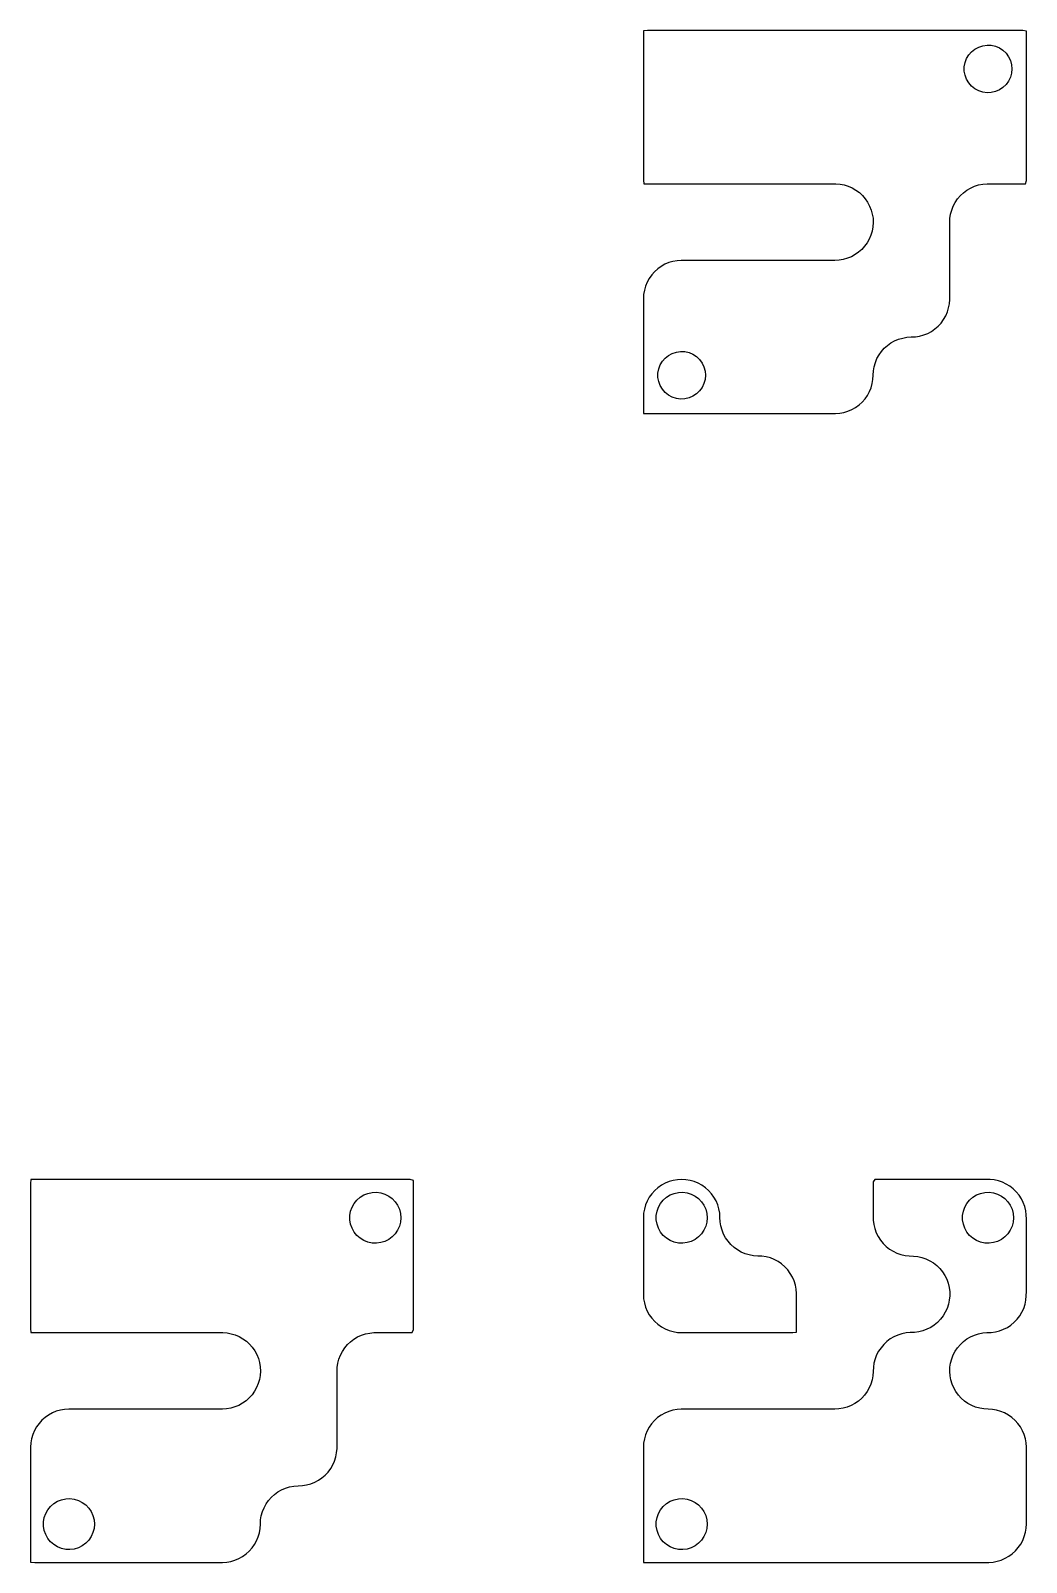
# Model space of a CAD drawing. Header units: millimetres. Extents: x -87.3 to -35.1, y 17.1 to 53.1.
# Drawn here: x -87.3 to -63.9, y 17.1 to 53.1 of the extents above; entities that cross this region are included whole.
import ezdxf

# ---------------------------------------------------------------- set-up
doc = ezdxf.new("R2010")
doc.units = ezdxf.units.MM

msp = doc.modelspace()

# ---------------------------------------------------------------- linework, layer by layer
for points in [[(-72.9, 45.9), (-72.9, 45.8), (-72.9, 45.7), (-72.9, 45.599), (-72.9, 45.499), (-72.9, 45.399), (-72.9, 45.299), (-72.9, 45.198), (-72.9, 45.098), (-72.9, 44.998), (-72.9, 44.898), (-72.9, 44.798), (-72.9, 44.697), (-72.9, 44.597), (-72.9, 44.497), (-72.9, 44.397), (-72.9, 44.297), (-72.9, 44.196), (-72.896, 44.1), (-72.796, 44.1), (-72.696, 44.1), (-72.595, 44.1), (-72.495, 44.1), (-72.395, 44.1), (-72.295, 44.1), (-72.195, 44.1), (-72.094, 44.1), (-71.994, 44.1), (-71.894, 44.1), (-71.794, 44.1), (-71.693, 44.1), (-71.593, 44.1), (-71.493, 44.1), (-71.393, 44.1), (-71.293, 44.1), (-71.192, 44.1), (-71.092, 44.1), (-70.992, 44.1), (-70.892, 44.1), (-70.791, 44.1), (-70.691, 44.1), (-70.591, 44.1), (-70.491, 44.1), (-70.391, 44.1), (-70.29, 44.1), (-70.19, 44.1), (-70.09, 44.1), (-69.99, 44.1), (-69.89, 44.1), (-69.789, 44.1), (-69.689, 44.1), (-69.589, 44.1), (-69.489, 44.1), (-69.388, 44.1), (-69.288, 44.1), (-69.188, 44.1), (-69.088, 44.1), (-68.988, 44.1), (-68.887, 44.1), (-68.787, 44.1), (-68.687, 44.1), (-68.587, 44.1), (-68.486, 44.1), (-68.386, 44.1), (-68.286, 44.107), (-68.188, 44.125), (-68.092, 44.154), (-68, 44.194), (-67.913, 44.243), (-67.832, 44.302), (-67.758, 44.37), (-67.692, 44.445), (-67.634, 44.527), (-67.586, 44.615), (-67.549, 44.708), (-67.522, 44.804), (-67.505, 44.903), (-67.5, 45.003), (-67.494, 45.103), (-67.477, 45.202), (-67.449, 45.298), (-67.411, 45.391), (-67.362, 45.478), (-67.305, 45.56), (-67.238, 45.635), (-67.163, 45.702), (-67.082, 45.76), (-66.995, 45.809), (-66.902, 45.848), (-66.806, 45.876), (-66.708, 45.894), (-66.608, 45.9), (-66.508, 45.905), (-66.409, 45.921), (-66.312, 45.947), (-66.219, 45.985), (-66.131, 46.032), (-66.048, 46.089), (-65.973, 46.155), (-65.905, 46.228), (-65.846, 46.309), (-65.796, 46.396), (-65.756, 46.488), (-65.726, 46.583), (-65.708, 46.682), (-65.7, 46.782), (-65.7, 46.882), (-65.7, 46.982), (-65.7, 47.082), (-65.7, 47.183), (-65.7, 47.283), (-65.7, 47.383), (-65.7, 47.483), (-65.7, 47.584), (-65.7, 47.684), (-65.7, 47.784), (-65.7, 47.884), (-65.7, 47.984), (-65.7, 48.085), (-65.7, 48.185), (-65.7, 48.285), (-65.7, 48.385), (-65.7, 48.485), (-65.7, 48.586), (-65.696, 48.686), (-65.681, 48.785), (-65.655, 48.882), (-65.618, 48.975), (-65.572, 49.063), (-65.515, 49.146), (-65.45, 49.222), (-65.377, 49.291), (-65.297, 49.351), (-65.21, 49.401), (-65.119, 49.442), (-65.023, 49.472), (-64.925, 49.491), (-64.825, 49.5), (-64.725, 49.5), (-64.625, 49.5), (-64.524, 49.5), (-64.424, 49.5), (-64.324, 49.5), (-64.224, 49.5), (-64.123, 49.5), (-64.023, 49.5), (-63.923, 49.5), (-63.9, 49.577), (-63.9, 49.677), (-63.9, 49.778), (-63.9, 49.878), (-63.9, 49.978), (-63.9, 50.078), (-63.9, 50.179), (-63.9, 50.279), (-63.9, 50.379), (-63.9, 50.479), (-63.9, 50.579), (-63.9, 50.68), (-63.9, 50.78), (-63.9, 50.88), (-63.9, 50.98), (-63.9, 51.08), (-63.9, 51.181), (-63.9, 51.281), (-63.9, 51.381), (-63.9, 51.481), (-63.9, 51.582), (-63.9, 51.682), (-63.9, 51.782), (-63.9, 51.882), (-63.9, 51.982), (-63.9, 52.083), (-63.9, 52.183), (-63.9, 52.283), (-63.9, 52.383), (-63.9, 52.484), (-63.9, 52.584), (-63.9, 52.684), (-63.9, 52.784), (-63.9, 52.884), (-63.9, 52.985), (-63.9, 53.085), (-63.985, 53.1), (-64.085, 53.1), (-64.186, 53.1), (-64.286, 53.1), (-64.386, 53.1), (-64.486, 53.1), (-64.586, 53.1), (-64.687, 53.1), (-64.787, 53.1), (-64.887, 53.1), (-64.987, 53.1), (-65.087, 53.1), (-65.188, 53.1), (-65.288, 53.1), (-65.388, 53.1), (-65.488, 53.1), (-65.589, 53.1), (-65.689, 53.1), (-65.789, 53.1), (-65.889, 53.1), (-65.989, 53.1), (-66.09, 53.1), (-66.19, 53.1), (-66.29, 53.1), (-66.39, 53.1), (-66.491, 53.1), (-66.591, 53.1), (-66.691, 53.1), (-66.791, 53.1), (-66.891, 53.1), (-66.992, 53.1), (-67.092, 53.1), (-67.192, 53.1), (-67.292, 53.1), (-67.392, 53.1), (-67.493, 53.1), (-67.593, 53.1), (-67.693, 53.1), (-67.793, 53.1), (-67.894, 53.1), (-67.994, 53.1), (-68.094, 53.1), (-68.194, 53.1), (-68.294, 53.1), (-68.395, 53.1), (-68.495, 53.1), (-68.595, 53.1), (-68.695, 53.1), (-68.796, 53.1), (-68.896, 53.1), (-68.996, 53.1), (-69.096, 53.1), (-69.196, 53.1), (-69.297, 53.1), (-69.397, 53.1), (-69.497, 53.1), (-69.597, 53.1), (-69.698, 53.1), (-69.798, 53.1), (-69.898, 53.1), (-69.998, 53.1), (-70.098, 53.1), (-70.199, 53.1), (-70.299, 53.1), (-70.399, 53.1), (-70.499, 53.1), (-70.599, 53.1), (-70.7, 53.1), (-70.8, 53.1), (-70.9, 53.1), (-71, 53.1), (-71.101, 53.1), (-71.201, 53.1), (-71.301, 53.1), (-71.401, 53.1), (-71.501, 53.1), (-71.602, 53.1), (-71.702, 53.1), (-71.802, 53.1), (-71.902, 53.1), (-72.003, 53.1), (-72.103, 53.1), (-72.203, 53.1), (-72.303, 53.1), (-72.403, 53.1), (-72.504, 53.1), (-72.604, 53.1), (-72.704, 53.1), (-72.804, 53.1), (-72.9, 53.096), (-72.9, 52.995), (-72.9, 52.895), (-72.9, 52.795), (-72.9, 52.695), (-72.9, 52.594), (-72.9, 52.494), (-72.9, 52.394), (-72.9, 52.294), (-72.9, 52.194), (-72.9, 52.093), (-72.9, 51.993), (-72.9, 51.893), (-72.9, 51.793), (-72.9, 51.692), (-72.9, 51.592), (-72.9, 51.492), (-72.9, 51.392), (-72.9, 51.292), (-72.9, 51.191), (-72.9, 51.091), (-72.9, 50.991), (-72.9, 50.891), (-72.9, 50.79), (-72.9, 50.69), (-72.9, 50.59), (-72.9, 50.49), (-72.9, 50.39), (-72.9, 50.289), (-72.9, 50.189), (-72.9, 50.089), (-72.9, 49.989), (-72.9, 49.889), (-72.9, 49.788), (-72.9, 49.688), (-72.9, 49.588), (-72.888, 49.5), (-72.787, 49.5), (-72.687, 49.5), (-72.587, 49.5), (-72.487, 49.5), (-72.387, 49.5), (-72.286, 49.5), (-72.186, 49.5), (-72.086, 49.5), (-71.986, 49.5), (-71.885, 49.5), (-71.785, 49.5), (-71.685, 49.5), (-71.585, 49.5), (-71.485, 49.5), (-71.384, 49.5), (-71.284, 49.5), (-71.184, 49.5), (-71.084, 49.5), (-70.984, 49.5), (-70.883, 49.5), (-70.783, 49.5), (-70.683, 49.5), (-70.583, 49.5), (-70.482, 49.5), (-70.382, 49.5), (-70.282, 49.5), (-70.182, 49.5), (-70.082, 49.5), (-69.981, 49.5), (-69.881, 49.5), (-69.781, 49.5), (-69.681, 49.5), (-69.58, 49.5), (-69.48, 49.5), (-69.38, 49.5), (-69.28, 49.5), (-69.18, 49.5), (-69.079, 49.5), (-68.979, 49.5), (-68.879, 49.5), (-68.779, 49.5), (-68.678, 49.5), (-68.578, 49.5), (-68.478, 49.5), (-68.378, 49.5), (-68.278, 49.492), (-68.18, 49.473), (-68.084, 49.443), (-67.992, 49.402), (-67.906, 49.352), (-67.825, 49.293), (-67.752, 49.224), (-67.686, 49.148), (-67.63, 49.066), (-67.583, 48.977), (-67.546, 48.884), (-67.52, 48.788), (-67.504, 48.689), (-67.5, 48.588), (-67.507, 48.489), (-67.525, 48.39), (-67.554, 48.294), (-67.593, 48.202), (-67.642, 48.115), (-67.701, 48.033), (-67.768, 47.959), (-67.843, 47.893), (-67.925, 47.835), (-68.013, 47.787), (-68.106, 47.749), (-68.202, 47.722), (-68.301, 47.705), (-68.401, 47.7), (-68.501, 47.7), (-68.601, 47.7), (-68.701, 47.7), (-68.802, 47.7), (-68.902, 47.7), (-69.002, 47.7), (-69.102, 47.7), (-69.203, 47.7), (-69.303, 47.7), (-69.403, 47.7), (-69.503, 47.7), (-69.603, 47.7), (-69.704, 47.7), (-69.804, 47.7), (-69.904, 47.7), (-70.004, 47.7), (-70.105, 47.7), (-70.205, 47.7), (-70.305, 47.7), (-70.405, 47.7), (-70.505, 47.7), (-70.606, 47.7), (-70.706, 47.7), (-70.806, 47.7), (-70.906, 47.7), (-71.007, 47.7), (-71.107, 47.7), (-71.207, 47.7), (-71.307, 47.7), (-71.407, 47.7), (-71.508, 47.7), (-71.608, 47.7), (-71.708, 47.7), (-71.808, 47.7), (-71.908, 47.7), (-72.009, 47.7), (-72.109, 47.693), (-72.207, 47.676), (-72.303, 47.647), (-72.396, 47.608), (-72.483, 47.559), (-72.564, 47.501), (-72.639, 47.434), (-72.705, 47.359), (-72.763, 47.277), (-72.811, 47.19), (-72.85, 47.097), (-72.877, 47.001), (-72.894, 46.902), (-72.9, 46.802), (-72.9, 46.702), (-72.9, 46.602), (-72.9, 46.501), (-72.9, 46.401), (-72.9, 46.301), (-72.9, 46.201), (-72.9, 46.1), (-72.9, 46), (-72.9, 45.9)], [(-64.24, 52.2), (-64.249, 52.1), (-64.276, 52.003), (-64.319, 51.913), (-64.378, 51.832), (-64.451, 51.762), (-64.535, 51.707), (-64.627, 51.668), (-64.725, 51.645), (-64.825, 51.641), (-64.925, 51.654), (-65.02, 51.685), (-65.108, 51.733), (-65.187, 51.795), (-65.253, 51.871), (-65.304, 51.957), (-65.34, 52.051), (-65.358, 52.15), (-65.358, 52.25), (-65.34, 52.349), (-65.304, 52.443), (-65.253, 52.529), (-65.187, 52.605), (-65.108, 52.667), (-65.02, 52.715), (-64.925, 52.746), (-64.825, 52.759), (-64.725, 52.755), (-64.627, 52.732), (-64.535, 52.693), (-64.451, 52.638), (-64.378, 52.568), (-64.319, 52.487), (-64.276, 52.397), (-64.249, 52.3), (-64.24, 52.2)], [(-71.44, 45), (-71.449, 44.9), (-71.476, 44.803), (-71.519, 44.713), (-71.578, 44.632), (-71.651, 44.562), (-71.735, 44.507), (-71.827, 44.468), (-71.925, 44.445), (-72.025, 44.441), (-72.125, 44.454), (-72.22, 44.485), (-72.308, 44.533), (-72.387, 44.595), (-72.453, 44.671), (-72.504, 44.757), (-72.54, 44.851), (-72.558, 44.95), (-72.558, 45.05), (-72.54, 45.149), (-72.504, 45.243), (-72.453, 45.329), (-72.387, 45.405), (-72.308, 45.467), (-72.22, 45.515), (-72.125, 45.546), (-72.025, 45.559), (-71.925, 45.555), (-71.827, 45.532), (-71.735, 45.493), (-71.651, 45.438), (-71.578, 45.368), (-71.519, 45.287), (-71.476, 45.197), (-71.449, 45.1), (-71.44, 45)], [(-85.5, 20.7), (-85.6, 20.7), (-85.7, 20.7), (-85.801, 20.7), (-85.901, 20.7), (-86.001, 20.7), (-86.101, 20.7), (-86.202, 20.7), (-86.302, 20.7), (-86.402, 20.7), (-86.502, 20.694), (-86.601, 20.677), (-86.697, 20.65), (-86.79, 20.611), (-86.877, 20.563), (-86.959, 20.505), (-87.034, 20.439), (-87.101, 20.364), (-87.159, 20.283), (-87.208, 20.196), (-87.247, 20.103), (-87.276, 20.007), (-87.293, 19.909), (-87.3, 19.809), (-87.3, 19.708), (-87.3, 19.608), (-87.3, 19.508), (-87.3, 19.408), (-87.3, 19.308), (-87.3, 19.207), (-87.3, 19.107), (-87.3, 19.007), (-87.3, 18.907), (-87.3, 18.807), (-87.3, 18.706), (-87.3, 18.606), (-87.3, 18.506), (-87.3, 18.406), (-87.3, 18.305), (-87.3, 18.205), (-87.3, 18.105), (-87.3, 18.005), (-87.3, 17.905), (-87.3, 17.804), (-87.3, 17.704), (-87.3, 17.604), (-87.3, 17.504), (-87.3, 17.403), (-87.3, 17.303), (-87.3, 17.203), (-87.3, 17.103), (-87.203, 17.1), (-87.102, 17.1), (-87.002, 17.1), (-86.902, 17.1), (-86.802, 17.1), (-86.701, 17.1), (-86.601, 17.1), (-86.501, 17.1), (-86.401, 17.1), (-86.301, 17.1), (-86.2, 17.1), (-86.1, 17.1), (-86, 17.1), (-85.9, 17.1), (-85.8, 17.1), (-85.699, 17.1), (-85.599, 17.1), (-85.499, 17.1), (-85.399, 17.1), (-85.298, 17.1), (-85.198, 17.1), (-85.098, 17.1), (-84.998, 17.1), (-84.898, 17.1), (-84.797, 17.1), (-84.697, 17.1), (-84.597, 17.1), (-84.497, 17.1), (-84.396, 17.1), (-84.296, 17.1), (-84.196, 17.1), (-84.096, 17.1), (-83.996, 17.1), (-83.895, 17.1), (-83.795, 17.1), (-83.695, 17.1), (-83.595, 17.1), (-83.495, 17.1), (-83.394, 17.1), (-83.294, 17.1), (-83.194, 17.1), (-83.094, 17.1), (-82.993, 17.1), (-82.893, 17.1), (-82.793, 17.1), (-82.693, 17.106), (-82.594, 17.124), (-82.498, 17.152), (-82.406, 17.191), (-82.318, 17.24), (-82.237, 17.298), (-82.162, 17.365), (-82.096, 17.44), (-82.038, 17.521), (-81.989, 17.609), (-81.951, 17.701), (-81.923, 17.798), (-81.906, 17.896), (-81.9, 17.996), (-81.895, 18.096), (-81.879, 18.195), (-81.851, 18.292), (-81.814, 18.384), (-81.766, 18.473), (-81.709, 18.555), (-81.643, 18.63), (-81.569, 18.698), (-81.488, 18.756), (-81.401, 18.806), (-81.309, 18.845), (-81.213, 18.875), (-81.114, 18.893), (-81.014, 18.9), (-80.914, 18.904), (-80.815, 18.919), (-80.718, 18.945), (-80.625, 18.982), (-80.537, 19.028), (-80.454, 19.085), (-80.378, 19.15), (-80.309, 19.223), (-80.249, 19.303), (-80.199, 19.39), (-80.158, 19.481), (-80.128, 19.577), (-80.109, 19.675), (-80.1, 19.775), (-80.1, 19.875), (-80.1, 19.975), (-80.1, 20.076), (-80.1, 20.176), (-80.1, 20.276), (-80.1, 20.376), (-80.1, 20.477), (-80.1, 20.577), (-80.1, 20.677), (-80.1, 20.777), (-80.1, 20.877), (-80.1, 20.978), (-80.1, 21.078), (-80.1, 21.178), (-80.1, 21.278), (-80.1, 21.379), (-80.1, 21.479), (-80.1, 21.579), (-80.097, 21.679), (-80.082, 21.778), (-80.057, 21.875), (-80.021, 21.969), (-79.975, 22.058), (-79.919, 22.141), (-79.855, 22.217), (-79.782, 22.286), (-79.702, 22.347), (-79.616, 22.398), (-79.525, 22.439), (-79.43, 22.47), (-79.331, 22.49), (-79.232, 22.499), (-79.131, 22.5), (-79.031, 22.5), (-78.931, 22.5), (-78.831, 22.5), (-78.731, 22.5), (-78.63, 22.5), (-78.53, 22.5), (-78.43, 22.5), (-78.33, 22.5), (-78.3, 22.57), (-78.3, 22.671), (-78.3, 22.771), (-78.3, 22.871), (-78.3, 22.971), (-78.3, 23.072), (-78.3, 23.172), (-78.3, 23.272), (-78.3, 23.372), (-78.3, 23.472), (-78.3, 23.573), (-78.3, 23.673), (-78.3, 23.773), (-78.3, 23.873), (-78.3, 23.974), (-78.3, 24.074), (-78.3, 24.174), (-78.3, 24.274), (-78.3, 24.374), (-78.3, 24.475), (-78.3, 24.575), (-78.3, 24.675), (-78.3, 24.775), (-78.3, 24.875), (-78.3, 24.976), (-78.3, 25.076), (-78.3, 25.176), (-78.3, 25.276), (-78.3, 25.377), (-78.3, 25.477), (-78.3, 25.577), (-78.3, 25.677), (-78.3, 25.777), (-78.3, 25.878), (-78.3, 25.978), (-78.3, 26.078), (-78.378, 26.1), (-78.479, 26.1), (-78.579, 26.1), (-78.679, 26.1), (-78.779, 26.1), (-78.879, 26.1), (-78.98, 26.1), (-79.08, 26.1), (-79.18, 26.1), (-79.28, 26.1), (-79.381, 26.1), (-79.481, 26.1), (-79.581, 26.1), (-79.681, 26.1), (-79.781, 26.1), (-79.882, 26.1), (-79.982, 26.1), (-80.082, 26.1), (-80.182, 26.1), (-80.282, 26.1), (-80.383, 26.1), (-80.483, 26.1), (-80.583, 26.1), (-80.683, 26.1), (-80.784, 26.1), (-80.884, 26.1), (-80.984, 26.1), (-81.084, 26.1), (-81.184, 26.1), (-81.285, 26.1), (-81.385, 26.1), (-81.485, 26.1), (-81.585, 26.1), (-81.686, 26.1), (-81.786, 26.1), (-81.886, 26.1), (-81.986, 26.1), (-82.086, 26.1), (-82.187, 26.1), (-82.287, 26.1), (-82.387, 26.1), (-82.487, 26.1), (-82.587, 26.1), (-82.688, 26.1), (-82.788, 26.1), (-82.888, 26.1), (-82.988, 26.1), (-83.089, 26.1), (-83.189, 26.1), (-83.289, 26.1), (-83.389, 26.1), (-83.489, 26.1), (-83.59, 26.1), (-83.69, 26.1), (-83.79, 26.1), (-83.89, 26.1), (-83.991, 26.1), (-84.091, 26.1), (-84.191, 26.1), (-84.291, 26.1), (-84.391, 26.1), (-84.492, 26.1), (-84.592, 26.1), (-84.692, 26.1), (-84.792, 26.1), (-84.893, 26.1), (-84.993, 26.1), (-85.093, 26.1), (-85.193, 26.1), (-85.293, 26.1), (-85.394, 26.1), (-85.494, 26.1), (-85.594, 26.1), (-85.694, 26.1), (-85.794, 26.1), (-85.895, 26.1), (-85.995, 26.1), (-86.095, 26.1), (-86.195, 26.1), (-86.296, 26.1), (-86.396, 26.1), (-86.496, 26.1), (-86.596, 26.1), (-86.696, 26.1), (-86.797, 26.1), (-86.897, 26.1), (-86.997, 26.1), (-87.097, 26.1), (-87.198, 26.1), (-87.298, 26.1), (-87.3, 26.002), (-87.3, 25.902), (-87.3, 25.802), (-87.3, 25.701), (-87.3, 25.601), (-87.3, 25.501), (-87.3, 25.401), (-87.3, 25.3), (-87.3, 25.2), (-87.3, 25.1), (-87.3, 25), (-87.3, 24.9), (-87.3, 24.799), (-87.3, 24.699), (-87.3, 24.599), (-87.3, 24.499), (-87.3, 24.399), (-87.3, 24.298), (-87.3, 24.198), (-87.3, 24.098), (-87.3, 23.998), (-87.3, 23.897), (-87.3, 23.797), (-87.3, 23.697), (-87.3, 23.597), (-87.3, 23.497), (-87.3, 23.396), (-87.3, 23.296), (-87.3, 23.196), (-87.3, 23.096), (-87.3, 22.995), (-87.3, 22.895), (-87.3, 22.795), (-87.3, 22.695), (-87.3, 22.595), (-87.294, 22.5), (-87.194, 22.5), (-87.094, 22.5), (-86.994, 22.5), (-86.894, 22.5), (-86.793, 22.5), (-86.693, 22.5), (-86.593, 22.5), (-86.493, 22.5), (-86.392, 22.5), (-86.292, 22.5), (-86.192, 22.5), (-86.092, 22.5), (-85.992, 22.5), (-85.891, 22.5), (-85.791, 22.5), (-85.691, 22.5), (-85.591, 22.5), (-85.49, 22.5), (-85.39, 22.5), (-85.29, 22.5), (-85.19, 22.5), (-85.09, 22.5), (-84.989, 22.5), (-84.889, 22.5), (-84.789, 22.5), (-84.689, 22.5), (-84.588, 22.5), (-84.488, 22.5), (-84.388, 22.5), (-84.288, 22.5), (-84.188, 22.5), (-84.087, 22.5), (-83.987, 22.5), (-83.887, 22.5), (-83.787, 22.5), (-83.687, 22.5), (-83.586, 22.5), (-83.486, 22.5), (-83.386, 22.5), (-83.286, 22.5), (-83.185, 22.5), (-83.085, 22.5), (-82.985, 22.5), (-82.885, 22.5), (-82.785, 22.5), (-82.685, 22.493), (-82.586, 22.474), (-82.49, 22.445), (-82.398, 22.405), (-82.311, 22.356), (-82.23, 22.297), (-82.157, 22.229), (-82.091, 22.154), (-82.033, 22.072), (-81.986, 21.983), (-81.948, 21.891), (-81.921, 21.794), (-81.905, 21.695), (-81.9, 21.595), (-81.906, 21.495), (-81.923, 21.397), (-81.951, 21.3), (-81.99, 21.208), (-82.038, 21.12), (-82.096, 21.039), (-82.163, 20.964), (-82.238, 20.897), (-82.319, 20.839), (-82.407, 20.79), (-82.499, 20.752), (-82.595, 20.724), (-82.694, 20.706), (-82.794, 20.7), (-82.894, 20.7), (-82.995, 20.7), (-83.095, 20.7), (-83.195, 20.7), (-83.295, 20.7), (-83.395, 20.7), (-83.496, 20.7), (-83.596, 20.7), (-83.696, 20.7), (-83.796, 20.7), (-83.897, 20.7), (-83.997, 20.7), (-84.097, 20.7), (-84.197, 20.7), (-84.297, 20.7), (-84.398, 20.7), (-84.498, 20.7), (-84.598, 20.7), (-84.698, 20.7), (-84.798, 20.7), (-84.899, 20.7), (-84.999, 20.7), (-85.099, 20.7), (-85.199, 20.7), (-85.3, 20.7), (-85.4, 20.7), (-85.5, 20.7)], [(-72.9, 18.9), (-72.9, 18.8), (-72.9, 18.7), (-72.9, 18.599), (-72.9, 18.499), (-72.9, 18.399), (-72.9, 18.299), (-72.9, 18.199), (-72.9, 18.099), (-72.9, 17.998), (-72.9, 17.898), (-72.9, 17.798), (-72.9, 17.698), (-72.9, 17.598), (-72.9, 17.498), (-72.9, 17.397), (-72.9, 17.297), (-72.9, 17.197), (-72.897, 17.1), (-72.797, 17.1), (-72.697, 17.1), (-72.596, 17.1), (-72.496, 17.1), (-72.396, 17.1), (-72.296, 17.1), (-72.196, 17.1), (-72.096, 17.1), (-71.995, 17.1), (-71.895, 17.1), (-71.795, 17.1), (-71.695, 17.1), (-71.595, 17.1), (-71.495, 17.1), (-71.394, 17.1), (-71.294, 17.1), (-71.194, 17.1), (-71.094, 17.1), (-70.994, 17.1), (-70.894, 17.1), (-70.793, 17.1), (-70.693, 17.1), (-70.593, 17.1), (-70.493, 17.1), (-70.393, 17.1), (-70.293, 17.1), (-70.192, 17.1), (-70.092, 17.1), (-69.992, 17.1), (-69.892, 17.1), (-69.792, 17.1), (-69.692, 17.1), (-69.591, 17.1), (-69.491, 17.1), (-69.391, 17.1), (-69.291, 17.1), (-69.191, 17.1), (-69.091, 17.1), (-68.99, 17.1), (-68.89, 17.1), (-68.79, 17.1), (-68.69, 17.1), (-68.59, 17.1), (-68.49, 17.1), (-68.389, 17.1), (-68.289, 17.1), (-68.189, 17.1), (-68.089, 17.1), (-67.989, 17.1), (-67.889, 17.1), (-67.788, 17.1), (-67.688, 17.1), (-67.588, 17.1), (-67.488, 17.1), (-67.388, 17.1), (-67.288, 17.1), (-67.187, 17.1), (-67.087, 17.1), (-66.987, 17.1), (-66.887, 17.1), (-66.787, 17.1), (-66.687, 17.1), (-66.586, 17.1), (-66.486, 17.1), (-66.386, 17.1), (-66.286, 17.1), (-66.186, 17.1), (-66.086, 17.1), (-65.985, 17.1), (-65.885, 17.1), (-65.785, 17.1), (-65.685, 17.1), (-65.585, 17.1), (-65.485, 17.1), (-65.384, 17.1), (-65.284, 17.1), (-65.184, 17.1), (-65.084, 17.1), (-64.984, 17.1), (-64.884, 17.1), (-64.783, 17.1), (-64.684, 17.108), (-64.585, 17.126), (-64.489, 17.155), (-64.398, 17.195), (-64.311, 17.245), (-64.23, 17.304), (-64.156, 17.371), (-64.09, 17.447), (-64.033, 17.529), (-63.985, 17.617), (-63.948, 17.71), (-63.921, 17.806), (-63.905, 17.905), (-63.9, 18.005), (-63.9, 18.105), (-63.9, 18.206), (-63.9, 18.306), (-63.9, 18.406), (-63.9, 18.506), (-63.9, 18.606), (-63.9, 18.706), (-63.9, 18.807), (-63.9, 18.907), (-63.9, 19.007), (-63.9, 19.107), (-63.9, 19.207), (-63.9, 19.307), (-63.9, 19.408), (-63.9, 19.508), (-63.9, 19.608), (-63.9, 19.708), (-63.9, 19.808), (-63.907, 19.908), (-63.924, 20.007), (-63.952, 20.103), (-63.991, 20.195), (-64.04, 20.282), (-64.098, 20.364), (-64.165, 20.438), (-64.24, 20.505), (-64.322, 20.563), (-64.41, 20.611), (-64.502, 20.649), (-64.598, 20.677), (-64.697, 20.694), (-64.797, 20.7), (-64.897, 20.705), (-64.996, 20.722), (-65.092, 20.749), (-65.185, 20.786), (-65.273, 20.834), (-65.355, 20.891), (-65.43, 20.957), (-65.498, 21.031), (-65.556, 21.112), (-65.606, 21.199), (-65.645, 21.291), (-65.674, 21.387), (-65.693, 21.486), (-65.7, 21.586), (-65.696, 21.686), (-65.681, 21.785), (-65.655, 21.881), (-65.618, 21.974), (-65.572, 22.063), (-65.516, 22.146), (-65.45, 22.222), (-65.377, 22.29), (-65.297, 22.35), (-65.211, 22.401), (-65.119, 22.441), (-65.024, 22.472), (-64.926, 22.491), (-64.826, 22.5), (-64.726, 22.503), (-64.627, 22.517), (-64.53, 22.542), (-64.436, 22.577), (-64.347, 22.622), (-64.263, 22.678), (-64.186, 22.742), (-64.117, 22.814), (-64.056, 22.893), (-64.004, 22.979), (-63.963, 23.07), (-63.931, 23.165), (-63.91, 23.263), (-63.901, 23.363), (-63.9, 23.463), (-63.9, 23.563), (-63.9, 23.663), (-63.9, 23.763), (-63.9, 23.864), (-63.9, 23.964), (-63.9, 24.064), (-63.9, 24.164), (-63.9, 24.264), (-63.9, 24.364), (-63.9, 24.465), (-63.9, 24.565), (-63.9, 24.665), (-63.9, 24.765), (-63.9, 24.865), (-63.9, 24.965), (-63.9, 25.066), (-63.9, 25.166), (-63.902, 25.266), (-63.915, 25.365), (-63.939, 25.462), (-63.974, 25.556), (-64.018, 25.646), (-64.073, 25.73), (-64.136, 25.808), (-64.208, 25.878), (-64.287, 25.939), (-64.372, 25.992), (-64.462, 26.034), (-64.557, 26.067), (-64.655, 26.088), (-64.754, 26.099), (-64.855, 26.1), (-64.955, 26.1), (-65.055, 26.1), (-65.155, 26.1), (-65.255, 26.1), (-65.355, 26.1), (-65.456, 26.1), (-65.556, 26.1), (-65.656, 26.1), (-65.756, 26.1), (-65.856, 26.1), (-65.956, 26.1), (-66.057, 26.1), (-66.157, 26.1), (-66.257, 26.1), (-66.357, 26.1), (-66.457, 26.1), (-66.557, 26.1), (-66.658, 26.1), (-66.758, 26.1), (-66.858, 26.1), (-66.958, 26.1), (-67.058, 26.1), (-67.158, 26.1), (-67.259, 26.1), (-67.359, 26.1), (-67.459, 26.1), (-67.5, 26.041), (-67.5, 25.941), (-67.5, 25.841), (-67.5, 25.74), (-67.5, 25.64), (-67.5, 25.54), (-67.5, 25.44), (-67.5, 25.34), (-67.5, 25.24), (-67.498, 25.139), (-67.486, 25.04), (-67.462, 24.943), (-67.429, 24.848), (-67.384, 24.759), (-67.33, 24.674), (-67.268, 24.596), (-67.196, 24.526), (-67.118, 24.464), (-67.033, 24.411), (-66.943, 24.368), (-66.848, 24.335), (-66.75, 24.313), (-66.651, 24.301), (-66.551, 24.299), (-66.451, 24.288), (-66.354, 24.266), (-66.259, 24.233), (-66.169, 24.19), (-66.083, 24.137), (-66.005, 24.075), (-65.934, 24.005), (-65.87, 23.927), (-65.816, 23.843), (-65.772, 23.753), (-65.738, 23.659), (-65.715, 23.562), (-65.702, 23.462), (-65.701, 23.362), (-65.711, 23.262), (-65.731, 23.165), (-65.763, 23.069), (-65.805, 22.979), (-65.856, 22.893), (-65.917, 22.813), (-65.987, 22.741), (-66.064, 22.677), (-66.147, 22.622), (-66.237, 22.577), (-66.33, 22.541), (-66.427, 22.517), (-66.526, 22.503), (-66.627, 22.5), (-66.726, 22.491), (-66.824, 22.472), (-66.92, 22.441), (-67.011, 22.4), (-67.098, 22.35), (-67.178, 22.29), (-67.251, 22.221), (-67.316, 22.145), (-67.372, 22.062), (-67.419, 21.974), (-67.455, 21.881), (-67.481, 21.784), (-67.496, 21.685), (-67.5, 21.585), (-67.507, 21.485), (-67.526, 21.387), (-67.555, 21.291), (-67.594, 21.199), (-67.644, 21.112), (-67.703, 21.031), (-67.77, 20.957), (-67.846, 20.891), (-67.928, 20.834), (-68.016, 20.786), (-68.109, 20.748), (-68.205, 20.721), (-68.304, 20.705), (-68.404, 20.7), (-68.504, 20.7), (-68.604, 20.7), (-68.704, 20.7), (-68.804, 20.7), (-68.905, 20.7), (-69.005, 20.7), (-69.105, 20.7), (-69.205, 20.7), (-69.305, 20.7), (-69.405, 20.7), (-69.506, 20.7), (-69.606, 20.7), (-69.706, 20.7), (-69.806, 20.7), (-69.906, 20.7), (-70.007, 20.7), (-70.107, 20.7), (-70.207, 20.7), (-70.307, 20.7), (-70.407, 20.7), (-70.507, 20.7), (-70.608, 20.7), (-70.708, 20.7), (-70.808, 20.7), (-70.908, 20.7), (-71.008, 20.7), (-71.108, 20.7), (-71.209, 20.7), (-71.309, 20.7), (-71.409, 20.7), (-71.509, 20.7), (-71.609, 20.7), (-71.709, 20.7), (-71.81, 20.7), (-71.91, 20.7), (-72.01, 20.7), (-72.11, 20.693), (-72.208, 20.676), (-72.304, 20.647), (-72.396, 20.608), (-72.484, 20.559), (-72.565, 20.501), (-72.639, 20.433), (-72.706, 20.359), (-72.763, 20.277), (-72.812, 20.189), (-72.85, 20.096), (-72.877, 20), (-72.894, 19.901), (-72.9, 19.802), (-72.9, 19.701), (-72.9, 19.601), (-72.9, 19.501), (-72.9, 19.401), (-72.9, 19.301), (-72.9, 19.201), (-72.9, 19.1), (-72.9, 19), (-72.9, 18.9)], [(-72.9, 24.3), (-72.9, 24.199), (-72.9, 24.099), (-72.9, 23.998), (-72.9, 23.898), (-72.9, 23.797), (-72.9, 23.697), (-72.9, 23.596), (-72.9, 23.496), (-72.9, 23.395), (-72.894, 23.295), (-72.877, 23.196), (-72.848, 23.099), (-72.809, 23.007), (-72.761, 22.919), (-72.702, 22.837), (-72.635, 22.762), (-72.56, 22.695), (-72.478, 22.637), (-72.39, 22.589), (-72.297, 22.55), (-72.2, 22.523), (-72.101, 22.506), (-72.001, 22.5), (-71.9, 22.5), (-71.8, 22.5), (-71.699, 22.5), (-71.599, 22.5), (-71.498, 22.5), (-71.398, 22.5), (-71.297, 22.5), (-71.197, 22.5), (-71.096, 22.5), (-70.995, 22.5), (-70.895, 22.5), (-70.794, 22.5), (-70.694, 22.5), (-70.593, 22.5), (-70.493, 22.5), (-70.392, 22.5), (-70.292, 22.5), (-70.191, 22.5), (-70.09, 22.5), (-69.99, 22.5), (-69.889, 22.5), (-69.789, 22.5), (-69.688, 22.5), (-69.588, 22.5), (-69.487, 22.5), (-69.387, 22.5), (-69.3, 22.514), (-69.3, 22.614), (-69.3, 22.715), (-69.3, 22.816), (-69.3, 22.916), (-69.3, 23.017), (-69.3, 23.117), (-69.3, 23.218), (-69.3, 23.318), (-69.3, 23.419), (-69.308, 23.519), (-69.327, 23.618), (-69.356, 23.714), (-69.397, 23.806), (-69.447, 23.893), (-69.507, 23.974), (-69.575, 24.048), (-69.651, 24.113), (-69.734, 24.17), (-69.823, 24.217), (-69.916, 24.254), (-70.013, 24.28), (-70.113, 24.296), (-70.213, 24.3), (-70.313, 24.307), (-70.412, 24.325), (-70.508, 24.354), (-70.601, 24.394), (-70.688, 24.444), (-70.769, 24.503), (-70.843, 24.571), (-70.91, 24.646), (-70.967, 24.729), (-71.015, 24.817), (-71.052, 24.911), (-71.079, 25.007), (-71.095, 25.107), (-71.1, 25.207), (-71.106, 25.307), (-71.124, 25.406), (-71.152, 25.503), (-71.191, 25.595), (-71.241, 25.683), (-71.299, 25.765), (-71.366, 25.839), (-71.442, 25.906), (-71.524, 25.964), (-71.612, 26.012), (-71.705, 26.05), (-71.802, 26.078), (-71.901, 26.094), (-72.001, 26.1), (-72.101, 26.094), (-72.2, 26.077), (-72.297, 26.05), (-72.39, 26.011), (-72.478, 25.963), (-72.56, 25.905), (-72.635, 25.838), (-72.702, 25.763), (-72.761, 25.681), (-72.809, 25.593), (-72.848, 25.501), (-72.877, 25.404), (-72.894, 25.305), (-72.9, 25.205), (-72.9, 25.104), (-72.9, 25.004), (-72.9, 24.903), (-72.9, 24.803), (-72.9, 24.702), (-72.9, 24.602), (-72.9, 24.501), (-72.9, 24.401), (-72.9, 24.3)], [(-78.601, 25.2), (-78.609, 25.099), (-78.635, 25), (-78.677, 24.908), (-78.734, 24.823), (-78.804, 24.75), (-78.886, 24.69), (-78.977, 24.644), (-79.074, 24.614), (-79.175, 24.601), (-79.276, 24.605), (-79.376, 24.627), (-79.47, 24.665), (-79.556, 24.718), (-79.633, 24.785), (-79.697, 24.864), (-79.746, 24.953), (-79.78, 25.049), (-79.797, 25.149), (-79.797, 25.251), (-79.78, 25.351), (-79.746, 25.447), (-79.697, 25.536), (-79.633, 25.615), (-79.556, 25.682), (-79.47, 25.735), (-79.376, 25.773), (-79.276, 25.795), (-79.175, 25.799), (-79.074, 25.786), (-78.977, 25.756), (-78.886, 25.71), (-78.804, 25.65), (-78.734, 25.577), (-78.677, 25.492), (-78.635, 25.4), (-78.609, 25.301), (-78.601, 25.2)], [(-71.401, 25.2), (-71.409, 25.099), (-71.435, 25), (-71.477, 24.908), (-71.534, 24.823), (-71.604, 24.75), (-71.686, 24.69), (-71.777, 24.644), (-71.874, 24.614), (-71.975, 24.601), (-72.076, 24.605), (-72.176, 24.627), (-72.27, 24.665), (-72.356, 24.718), (-72.433, 24.785), (-72.497, 24.864), (-72.546, 24.953), (-72.58, 25.049), (-72.597, 25.149), (-72.597, 25.251), (-72.58, 25.351), (-72.546, 25.447), (-72.497, 25.536), (-72.433, 25.615), (-72.356, 25.682), (-72.27, 25.735), (-72.176, 25.773), (-72.076, 25.795), (-71.975, 25.799), (-71.874, 25.786), (-71.777, 25.756), (-71.686, 25.71), (-71.604, 25.65), (-71.534, 25.577), (-71.477, 25.492), (-71.435, 25.4), (-71.409, 25.301), (-71.401, 25.2)], [(-64.201, 25.2), (-64.209, 25.099), (-64.235, 25), (-64.277, 24.908), (-64.334, 24.823), (-64.404, 24.75), (-64.486, 24.69), (-64.577, 24.644), (-64.674, 24.614), (-64.775, 24.601), (-64.876, 24.605), (-64.976, 24.627), (-65.07, 24.665), (-65.156, 24.718), (-65.233, 24.785), (-65.297, 24.864), (-65.346, 24.953), (-65.38, 25.049), (-65.397, 25.149), (-65.397, 25.251), (-65.38, 25.351), (-65.346, 25.447), (-65.297, 25.536), (-65.233, 25.615), (-65.156, 25.682), (-65.07, 25.735), (-64.976, 25.773), (-64.876, 25.795), (-64.775, 25.799), (-64.674, 25.786), (-64.577, 25.756), (-64.486, 25.71), (-64.404, 25.65), (-64.334, 25.577), (-64.277, 25.492), (-64.235, 25.4), (-64.209, 25.301), (-64.201, 25.2)], [(-85.801, 18), (-85.809, 17.899), (-85.835, 17.8), (-85.877, 17.708), (-85.934, 17.623), (-86.004, 17.55), (-86.086, 17.49), (-86.177, 17.444), (-86.274, 17.414), (-86.375, 17.401), (-86.476, 17.405), (-86.576, 17.427), (-86.67, 17.465), (-86.756, 17.518), (-86.833, 17.585), (-86.897, 17.664), (-86.946, 17.753), (-86.98, 17.849), (-86.997, 17.949), (-86.997, 18.051), (-86.98, 18.151), (-86.946, 18.247), (-86.897, 18.336), (-86.833, 18.415), (-86.756, 18.482), (-86.67, 18.535), (-86.576, 18.573), (-86.476, 18.595), (-86.375, 18.599), (-86.274, 18.586), (-86.177, 18.556), (-86.086, 18.51), (-86.004, 18.45), (-85.934, 18.377), (-85.877, 18.292), (-85.835, 18.2), (-85.809, 18.101), (-85.801, 18)], [(-71.401, 18), (-71.409, 17.899), (-71.435, 17.8), (-71.477, 17.708), (-71.534, 17.623), (-71.604, 17.55), (-71.686, 17.49), (-71.777, 17.444), (-71.874, 17.414), (-71.975, 17.401), (-72.076, 17.405), (-72.176, 17.427), (-72.27, 17.465), (-72.356, 17.518), (-72.433, 17.585), (-72.497, 17.664), (-72.546, 17.753), (-72.58, 17.849), (-72.597, 17.949), (-72.597, 18.051), (-72.58, 18.151), (-72.546, 18.247), (-72.497, 18.336), (-72.433, 18.415), (-72.356, 18.482), (-72.27, 18.535), (-72.176, 18.573), (-72.076, 18.595), (-71.975, 18.599), (-71.874, 18.586), (-71.777, 18.556), (-71.686, 18.51), (-71.604, 18.45), (-71.534, 18.377), (-71.477, 18.292), (-71.435, 18.2), (-71.409, 18.101), (-71.401, 18)]]:
    msp.add_lwpolyline(points)

doc.saveas('drawing.dxf')
